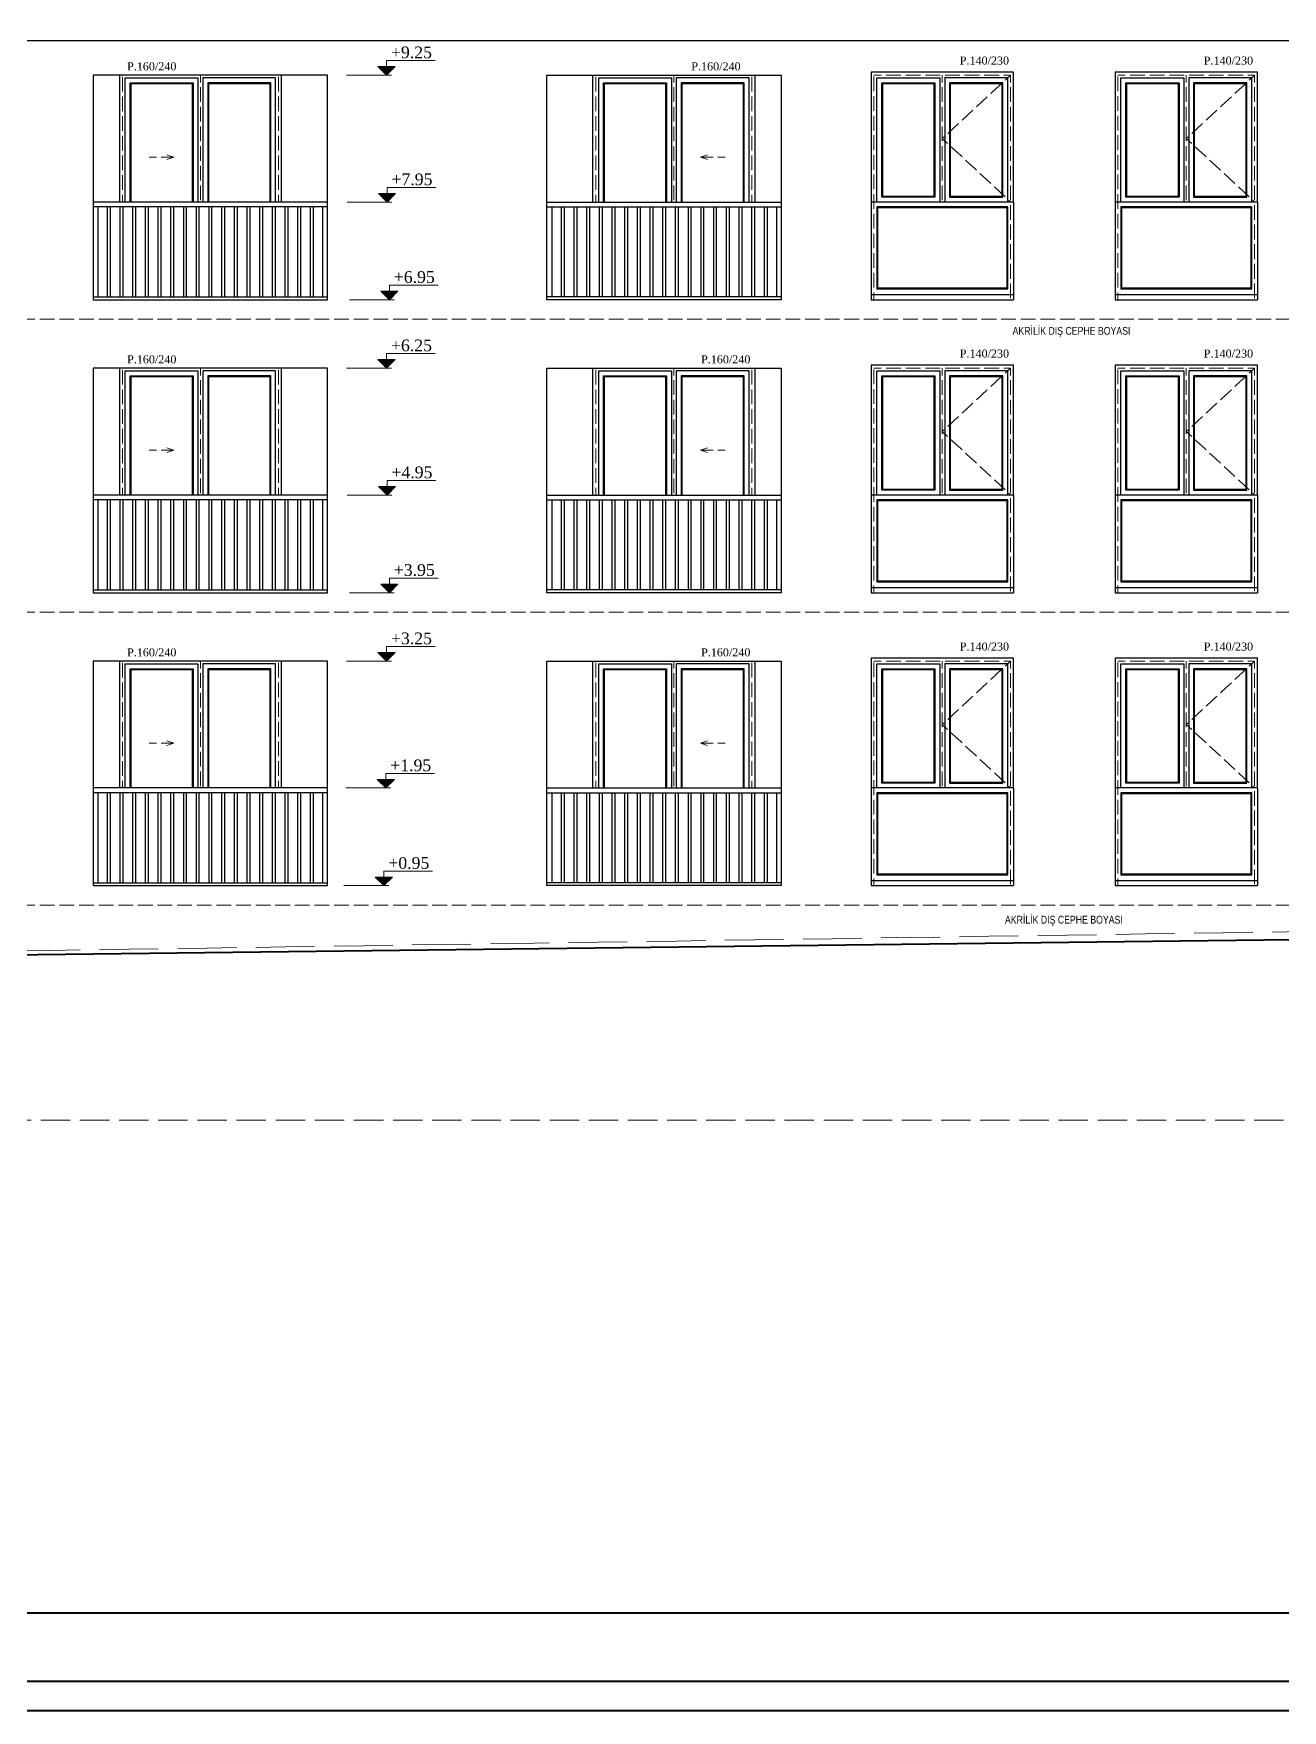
# Model space of a CAD drawing. Header units: millimetres. Extents: x 11587 to 81192, y -36083 to -25300.
# Drawn here: x 59320 to 60599, y -28300 to -26583 of the extents above; entities that cross this region are included whole.
import ezdxf

# ---------------------------------------------------------------- set-up
doc = ezdxf.new("R2010")
doc.units = ezdxf.units.MM
doc.linetypes.add('IZDUSUM1', pattern=[20, 7.5, -5, 7.5, 0])
for name, color, linetype, lineweight in [('rtm-antet-02', 140, 'Continuous', 40), ('rtm-cephe-03', 241, 'Continuous', 30), ('rtm-cephe-04', 33, 'Continuous', 25), ('rtm-izdusum-üst ince', 8, 'IZDUSUM1', 5), ('rtm-izdusum-üst kalın', 211, 'IZDUSUM1', 15), ('rtm-kesit katmanı-05', 153, 'Continuous', 20), ('rtm-mhl-yazı-malzeme', 253, 'Continuous', 13), ('rtm-sembol kot yazı', 7, 'Continuous', 20), ('rtm-symbol lvl', 242, 'Continuous', 20), ('rtm-tas_betonarme', 50, 'Continuous', 40)]:
    doc.layers.add(name, color=color, linetype=linetype, lineweight=lineweight)
doc.styles.get("Standard").update_dxf_attribs({"font": 'arial.ttf'})
doc.styles.add('VAZ-OLCU', font='times.ttf', dxfattribs={"height": 60})

msp = doc.modelspace()

# ---------------------------------------------------------------- hatches: boundary and pattern name
at = {"layer": 'rtm-symbol lvl'}
for points in [[(59672.32, -26616.19), (59681.16, -26625.03), (59690, -26616.19)], [(59672.32, -26616.19), (59681.16, -26625.03), (59690, -26616.19)], [(59672.84, -26746.19), (59681.68, -26755.03), (59690.52, -26746.19)], [(59672.84, -26746.19), (59681.68, -26755.03), (59690.52, -26746.19)], [(59675.22, -26846.19), (59684.06, -26855.03), (59692.9, -26846.19)], [(59675.22, -26846.19), (59684.06, -26855.03), (59692.9, -26846.19)], [(59672.32, -26916.19), (59681.16, -26925.03), (59690, -26916.19)], [(59672.32, -26916.19), (59681.16, -26925.03), (59690, -26916.19)], [(59672.84, -27046.19), (59681.68, -27055.03), (59690.52, -27046.19)], [(59672.84, -27046.19), (59681.68, -27055.03), (59690.52, -27046.19)], [(59675.22, -27146.19), (59684.06, -27155.03), (59692.9, -27146.19)], [(59675.22, -27146.19), (59684.06, -27155.03), (59692.9, -27146.19)], [(59672.32, -27216.19), (59681.16, -27225.03), (59690, -27216.19)], [(59672.32, -27216.19), (59681.16, -27225.03), (59690, -27216.19)], [(59671.57, -27346.19), (59680.41, -27355.03), (59689.25, -27346.19)], [(59671.57, -27346.19), (59680.41, -27355.03), (59689.25, -27346.19)], [(59669.61, -27446.19), (59678.44, -27455.03), (59687.28, -27446.19)], [(59669.61, -27446.19), (59678.44, -27455.03), (59687.28, -27446.19)]]:
    msp.add_hatch(color=256, dxfattribs=at).paths.add_polyline_path(points)

# ---------------------------------------------------------------- linework, layer by layer
at = {"layer": 'rtm-antet-02'}
for points in [[(57226.59, -25299.55), (57226.59, -28299.55), (74226.59, -28299.55), (74226.59, -25299.55), (57226.59, -25299.55)], [(57256.59, -28199.55), (74196.59, -28199.55)]]:
    msp.add_lwpolyline(points, dxfattribs=at)
msp.add_lwpolyline([(57256.59, -25329.55), (57256.59, -28269.55), (74196.59, -28269.55), (74196.59, -25329.55)], close=True, dxfattribs=at)
at = {"layer": 'rtm-cephe-03'}
msp.add_lwpolyline([(62830.54, -26590.03), (57815.54, -26590.03)], dxfattribs=at)
for points in [[(59620.54, -26625.03), (59380.54, -26625.03), (59380.54, -26855.03), (59620.54, -26855.03)], [(59845.54, -26625.03), (60085.54, -26625.03), (60085.54, -26855.03), (59845.54, -26855.03)], [(59620.54, -26925.03), (59380.54, -26925.03), (59380.54, -27155.03), (59620.54, -27155.03)], [(59845.54, -26925.03), (60085.54, -26925.03), (60085.54, -27155.03), (59845.54, -27155.03)], [(59620.54, -27225.03), (59380.54, -27225.03), (59380.54, -27455.03), (59620.54, -27455.03)], [(59845.54, -27225.03), (60085.54, -27225.03), (60085.54, -27455.03), (59845.54, -27455.03)]]:
    msp.add_lwpolyline(points, close=True, dxfattribs=at)
at = {"layer": 'rtm-cephe-04'}
for p, q in [((60323.54, -26850.03), (60177.54, -26850.03)), ((60177.54, -26850.03), (60177.54, -26855.03)), ((60323.54, -26850.03), (60323.54, -26855.03)), ((60573.54, -26850.03), (60427.54, -26850.03)), ((60427.54, -26850.03), (60427.54, -26855.03)), ((60573.54, -26850.03), (60573.54, -26855.03)), ((60177.54, -26855.03), (60323.54, -26855.03)), ((60427.54, -26855.03), (60573.54, -26855.03)), ((60323.54, -27150.03), (60177.54, -27150.03)), ((60177.54, -27150.03), (60177.54, -27155.03)), ((60177.54, -27155.03), (60323.54, -27155.03)), ((60323.54, -27150.03), (60323.54, -27155.03)), ((60573.54, -27150.03), (60427.54, -27150.03)), ((60427.54, -27150.03), (60427.54, -27155.03)), ((60427.54, -27155.03), (60573.54, -27155.03)), ((60573.54, -27150.03), (60573.54, -27155.03)), ((60323.54, -27450.03), (60177.54, -27450.03)), ((60177.54, -27450.03), (60177.54, -27455.03)), ((60177.54, -27455.03), (60323.54, -27455.03)), ((60323.54, -27450.03), (60323.54, -27455.03)), ((60573.54, -27450.03), (60427.54, -27450.03)), ((60427.54, -27450.03), (60427.54, -27455.03)), ((60427.54, -27455.03), (60573.54, -27455.03)), ((60573.54, -27450.03), (60573.54, -27455.03))]:
    msp.add_line(p, q, dxfattribs=at)
for points in [[(59407.54, -26625.03), (59407.54, -26755.03)], [(59413.54, -26755.03), (59413.54, -26628.03), (59488.04, -26628.03), (59488.04, -26755.03)], [(59567.54, -26755.03), (59567.54, -26628.03), (59493.04, -26628.03), (59493.04, -26755.03)], [(59573.54, -26755.03), (59573.54, -26625.03)], [(59892.54, -26755.03), (59892.54, -26625.03)], [(59898.54, -26755.03), (59898.54, -26628.03), (59973.04, -26628.03), (59973.04, -26755.03)], [(60052.54, -26755.03), (60052.54, -26628.03), (59978.04, -26628.03), (59978.04, -26755.03)], [(60058.54, -26625.03), (60058.54, -26755.03)], [(60323.54, -26755.03), (60323.54, -26622.03), (60177.54, -26622.03), (60177.54, -26755.03)], [(60183.54, -26755.03), (60183.54, -26628.03), (60248.04, -26628.03), (60248.04, -26755.03)], [(60317.54, -26755.03), (60317.54, -26628.03), (60253.04, -26628.03), (60253.04, -26755.03)], [(60573.54, -26755.03), (60573.54, -26622.03), (60427.54, -26622.03), (60427.54, -26755.03)], [(60433.54, -26755.03), (60433.54, -26628.03), (60498.04, -26628.03), (60498.04, -26755.03)], [(60567.54, -26755.03), (60567.54, -26628.03), (60503.04, -26628.03), (60503.04, -26755.03)], [(59418.54, -26755.03), (59418.54, -26633.03), (59483.04, -26633.03), (59483.04, -26755.03)], [(59562.54, -26755.03), (59562.54, -26633.03), (59498.04, -26633.03), (59498.04, -26755.03)], [(59903.54, -26755.03), (59903.54, -26633.03), (59968.04, -26633.03), (59968.04, -26755.03)], [(60047.54, -26755.03), (60047.54, -26633.03), (59983.04, -26633.03), (59983.04, -26755.03)], [(59620.54, -26755.03), (59380.54, -26755.03)], [(59620.54, -26760.03), (59380.54, -26760.03)], [(59385.54, -26760.03), (59385.54, -26852.03)], [(59395.04, -26760.03), (59395.04, -26852.03)], [(59398.04, -26760.03), (59398.04, -26852.03)], [(59408.04, -26760.03), (59408.04, -26852.03)], [(59411.04, -26760.03), (59411.04, -26852.03)], [(59421.04, -26760.03), (59421.04, -26852.03)], [(59424.04, -26760.03), (59424.04, -26852.03)], [(59434.04, -26760.03), (59434.04, -26852.03)], [(59437.04, -26760.03), (59437.04, -26852.03)], [(59447.04, -26760.03), (59447.04, -26852.03)], [(59450.04, -26760.03), (59450.04, -26852.03)], [(59460.04, -26760.03), (59460.04, -26852.03)], [(59463.04, -26760.03), (59463.04, -26852.03)], [(59473.04, -26760.03), (59473.04, -26852.03)], [(59476.04, -26760.03), (59476.04, -26852.03)], [(59486.04, -26760.03), (59486.04, -26852.03)], [(59489.04, -26760.03), (59489.04, -26852.03)], [(59499.04, -26760.03), (59499.04, -26852.03)], [(59502.04, -26760.03), (59502.04, -26852.03)], [(59512.04, -26760.03), (59512.04, -26852.03)], [(59515.04, -26760.03), (59515.04, -26852.03)], [(59525.04, -26760.03), (59525.04, -26852.03)], [(59528.04, -26760.03), (59528.04, -26852.03)], [(59538.04, -26760.03), (59538.04, -26852.03)], [(59541.04, -26760.03), (59541.04, -26852.03)], [(59551.04, -26760.03), (59551.04, -26852.03)], [(59554.04, -26760.03), (59554.04, -26852.03)], [(59564.04, -26760.03), (59564.04, -26852.03)], [(59567.04, -26760.03), (59567.04, -26852.03)], [(59577.04, -26760.03), (59577.04, -26852.03)], [(59580.04, -26760.03), (59580.04, -26852.03)], [(59590.04, -26760.03), (59590.04, -26852.03)], [(59593.04, -26760.03), (59593.04, -26852.03)], [(59603.04, -26760.03), (59603.04, -26852.03)], [(59606.04, -26760.03), (59606.04, -26852.03)], [(59615.54, -26760.03), (59615.54, -26852.03)], [(59845.54, -26755.03), (60085.54, -26755.03)], [(59845.54, -26760.03), (60085.54, -26760.03)], [(59850.54, -26760.03), (59850.54, -26852.03)], [(59860.04, -26760.03), (59860.04, -26852.03)], [(59863.04, -26760.03), (59863.04, -26852.03)], [(59873.04, -26760.03), (59873.04, -26852.03)], [(59876.04, -26760.03), (59876.04, -26852.03)], [(59886.04, -26760.03), (59886.04, -26852.03)], [(59889.04, -26760.03), (59889.04, -26852.03)], [(59899.04, -26760.03), (59899.04, -26852.03)], [(59902.04, -26760.03), (59902.04, -26852.03)], [(59912.04, -26760.03), (59912.04, -26852.03)], [(59915.04, -26760.03), (59915.04, -26852.03)], [(59925.04, -26760.03), (59925.04, -26852.03)], [(59928.04, -26760.03), (59928.04, -26852.03)], [(59938.04, -26760.03), (59938.04, -26852.03)], [(59941.04, -26760.03), (59941.04, -26852.03)], [(59951.04, -26760.03), (59951.04, -26852.03)], [(59954.04, -26760.03), (59954.04, -26852.03)], [(59964.04, -26760.03), (59964.04, -26852.03)], [(59967.04, -26760.03), (59967.04, -26852.03)], [(59977.04, -26760.03), (59977.04, -26852.03)], [(59980.04, -26760.03), (59980.04, -26852.03)], [(59990.04, -26760.03), (59990.04, -26852.03)], [(59993.04, -26760.03), (59993.04, -26852.03)], [(60003.04, -26760.03), (60003.04, -26852.03)], [(60006.04, -26760.03), (60006.04, -26852.03)], [(60016.04, -26760.03), (60016.04, -26852.03)], [(60019.04, -26760.03), (60019.04, -26852.03)], [(60029.04, -26760.03), (60029.04, -26852.03)], [(60032.04, -26760.03), (60032.04, -26852.03)], [(60042.04, -26760.03), (60042.04, -26852.03)], [(60045.04, -26760.03), (60045.04, -26852.03)], [(60055.04, -26760.03), (60055.04, -26852.03)], [(60058.04, -26760.03), (60058.04, -26852.03)], [(60068.04, -26760.03), (60068.04, -26852.03)], [(60071.04, -26760.03), (60071.04, -26852.03)], [(60080.54, -26760.03), (60080.54, -26852.03)], [(60177.54, -26755.03), (60177.54, -26850.03)], [(60323.54, -26755.03), (60177.54, -26755.03)], [(60323.54, -26755.03), (60323.54, -26850.03)], [(60427.54, -26755.03), (60427.54, -26850.03)], [(60573.54, -26755.03), (60427.54, -26755.03)], [(60573.54, -26755.03), (60573.54, -26850.03)], [(59380.54, -26852.03), (59620.54, -26852.03)], [(60085.54, -26852.03), (59845.54, -26852.03)], [(60323.54, -27055.03), (60323.54, -26922.03), (60177.54, -26922.03), (60177.54, -27055.03)], [(60573.54, -27055.03), (60573.54, -26922.03), (60427.54, -26922.03), (60427.54, -27055.03)], [(59407.54, -26925.03), (59407.54, -27055.03)], [(59413.54, -27055.03), (59413.54, -26928.03), (59488.04, -26928.03), (59488.04, -27055.03)], [(59418.54, -27055.03), (59418.54, -26933.03), (59483.04, -26933.03), (59483.04, -27055.03)], [(59567.54, -27055.03), (59567.54, -26928.03), (59493.04, -26928.03), (59493.04, -27055.03)], [(59562.54, -27055.03), (59562.54, -26933.03), (59498.04, -26933.03), (59498.04, -27055.03)], [(59573.54, -27055.03), (59573.54, -26925.03)], [(59892.54, -27055.03), (59892.54, -26925.03)], [(59898.54, -27055.03), (59898.54, -26928.03), (59973.04, -26928.03), (59973.04, -27055.03)], [(59903.54, -27055.03), (59903.54, -26933.03), (59968.04, -26933.03), (59968.04, -27055.03)], [(60052.54, -27055.03), (60052.54, -26928.03), (59978.04, -26928.03), (59978.04, -27055.03)], [(60047.54, -27055.03), (60047.54, -26933.03), (59983.04, -26933.03), (59983.04, -27055.03)], [(60058.54, -26925.03), (60058.54, -27055.03)], [(60183.54, -27055.03), (60183.54, -26928.03), (60248.04, -26928.03), (60248.04, -27055.03)], [(60317.54, -27055.03), (60317.54, -26928.03), (60253.04, -26928.03), (60253.04, -27055.03)], [(60433.54, -27055.03), (60433.54, -26928.03), (60498.04, -26928.03), (60498.04, -27055.03)], [(60567.54, -27055.03), (60567.54, -26928.03), (60503.04, -26928.03), (60503.04, -27055.03)], [(59620.54, -27055.03), (59380.54, -27055.03)], [(59620.54, -27060.03), (59380.54, -27060.03)], [(59385.54, -27060.03), (59385.54, -27152.03)], [(59395.04, -27060.03), (59395.04, -27152.03)], [(59398.04, -27060.03), (59398.04, -27152.03)], [(59408.04, -27060.03), (59408.04, -27152.03)], [(59411.04, -27060.03), (59411.04, -27152.03)], [(59421.04, -27060.03), (59421.04, -27152.03)], [(59424.04, -27060.03), (59424.04, -27152.03)], [(59434.04, -27060.03), (59434.04, -27152.03)], [(59437.04, -27060.03), (59437.04, -27152.03)], [(59447.04, -27060.03), (59447.04, -27152.03)], [(59450.04, -27060.03), (59450.04, -27152.03)], [(59460.04, -27060.03), (59460.04, -27152.03)], [(59463.04, -27060.03), (59463.04, -27152.03)], [(59473.04, -27060.03), (59473.04, -27152.03)], [(59476.04, -27060.03), (59476.04, -27152.03)], [(59486.04, -27060.03), (59486.04, -27152.03)], [(59489.04, -27060.03), (59489.04, -27152.03)], [(59499.04, -27060.03), (59499.04, -27152.03)], [(59502.04, -27060.03), (59502.04, -27152.03)], [(59512.04, -27060.03), (59512.04, -27152.03)], [(59515.04, -27060.03), (59515.04, -27152.03)], [(59525.04, -27060.03), (59525.04, -27152.03)], [(59528.04, -27060.03), (59528.04, -27152.03)], [(59538.04, -27060.03), (59538.04, -27152.03)], [(59541.04, -27060.03), (59541.04, -27152.03)], [(59551.04, -27060.03), (59551.04, -27152.03)], [(59554.04, -27060.03), (59554.04, -27152.03)], [(59564.04, -27060.03), (59564.04, -27152.03)], [(59567.04, -27060.03), (59567.04, -27152.03)], [(59577.04, -27060.03), (59577.04, -27152.03)], [(59580.04, -27060.03), (59580.04, -27152.03)], [(59590.04, -27060.03), (59590.04, -27152.03)], [(59593.04, -27060.03), (59593.04, -27152.03)], [(59603.04, -27060.03), (59603.04, -27152.03)], [(59606.04, -27060.03), (59606.04, -27152.03)], [(59615.54, -27060.03), (59615.54, -27152.03)], [(59845.54, -27055.03), (60085.54, -27055.03)], [(59845.54, -27060.03), (60085.54, -27060.03)], [(59850.54, -27060.03), (59850.54, -27152.03)], [(59860.04, -27060.03), (59860.04, -27152.03)], [(59863.04, -27060.03), (59863.04, -27152.03)], [(59873.04, -27060.03), (59873.04, -27152.03)], [(59876.04, -27060.03), (59876.04, -27152.03)], [(59886.04, -27060.03), (59886.04, -27152.03)], [(59889.04, -27060.03), (59889.04, -27152.03)], [(59899.04, -27060.03), (59899.04, -27152.03)], [(59902.04, -27060.03), (59902.04, -27152.03)], [(59912.04, -27060.03), (59912.04, -27152.03)], [(59915.04, -27060.03), (59915.04, -27152.03)], [(59925.04, -27060.03), (59925.04, -27152.03)], [(59928.04, -27060.03), (59928.04, -27152.03)], [(59938.04, -27060.03), (59938.04, -27152.03)], [(59941.04, -27060.03), (59941.04, -27152.03)], [(59951.04, -27060.03), (59951.04, -27152.03)], [(59954.04, -27060.03), (59954.04, -27152.03)], [(59964.04, -27060.03), (59964.04, -27152.03)], [(59967.04, -27060.03), (59967.04, -27152.03)], [(59977.04, -27060.03), (59977.04, -27152.03)], [(59980.04, -27060.03), (59980.04, -27152.03)], [(59990.04, -27060.03), (59990.04, -27152.03)], [(59993.04, -27060.03), (59993.04, -27152.03)], [(60003.04, -27060.03), (60003.04, -27152.03)], [(60006.04, -27060.03), (60006.04, -27152.03)], [(60016.04, -27060.03), (60016.04, -27152.03)], [(60019.04, -27060.03), (60019.04, -27152.03)], [(60029.04, -27060.03), (60029.04, -27152.03)], [(60032.04, -27060.03), (60032.04, -27152.03)], [(60042.04, -27060.03), (60042.04, -27152.03)], [(60045.04, -27060.03), (60045.04, -27152.03)], [(60055.04, -27060.03), (60055.04, -27152.03)], [(60058.04, -27060.03), (60058.04, -27152.03)], [(60068.04, -27060.03), (60068.04, -27152.03)], [(60071.04, -27060.03), (60071.04, -27152.03)], [(60080.54, -27060.03), (60080.54, -27152.03)], [(60177.54, -27055.03), (60177.54, -27150.03)], [(60323.54, -27055.03), (60177.54, -27055.03)], [(60323.54, -27055.03), (60323.54, -27150.03)], [(60427.54, -27055.03), (60427.54, -27150.03)], [(60573.54, -27055.03), (60427.54, -27055.03)], [(60573.54, -27055.03), (60573.54, -27150.03)], [(59380.54, -27152.03), (59620.54, -27152.03)], [(60085.54, -27152.03), (59845.54, -27152.03)], [(59407.54, -27225.03), (59407.54, -27355.03)], [(59413.54, -27355.03), (59413.54, -27228.03), (59488.04, -27228.03), (59488.04, -27355.03)], [(59567.54, -27355.03), (59567.54, -27228.03), (59493.04, -27228.03), (59493.04, -27355.03)], [(59573.54, -27355.03), (59573.54, -27225.03)], [(59892.54, -27355.03), (59892.54, -27225.03)], [(59898.54, -27355.03), (59898.54, -27228.03), (59973.04, -27228.03), (59973.04, -27355.03)], [(60052.54, -27355.03), (60052.54, -27228.03), (59978.04, -27228.03), (59978.04, -27355.03)], [(60058.54, -27225.03), (60058.54, -27355.03)], [(60323.54, -27355.03), (60323.54, -27222.03), (60177.54, -27222.03), (60177.54, -27355.03)], [(60183.54, -27355.03), (60183.54, -27228.03), (60248.04, -27228.03), (60248.04, -27355.03)], [(60317.54, -27355.03), (60317.54, -27228.03), (60253.04, -27228.03), (60253.04, -27355.03)], [(60573.54, -27355.03), (60573.54, -27222.03), (60427.54, -27222.03), (60427.54, -27355.03)], [(60433.54, -27355.03), (60433.54, -27228.03), (60498.04, -27228.03), (60498.04, -27355.03)], [(60567.54, -27355.03), (60567.54, -27228.03), (60503.04, -27228.03), (60503.04, -27355.03)], [(59418.54, -27355.03), (59418.54, -27233.03), (59483.04, -27233.03), (59483.04, -27355.03)], [(59562.54, -27355.03), (59562.54, -27233.03), (59498.04, -27233.03), (59498.04, -27355.03)], [(59903.54, -27355.03), (59903.54, -27233.03), (59968.04, -27233.03), (59968.04, -27355.03)], [(60047.54, -27355.03), (60047.54, -27233.03), (59983.04, -27233.03), (59983.04, -27355.03)], [(59620.54, -27355.03), (59380.54, -27355.03)], [(59620.54, -27360.03), (59380.54, -27360.03)], [(59385.54, -27360.03), (59385.54, -27452.03)], [(59395.04, -27360.03), (59395.04, -27452.03)], [(59398.04, -27360.03), (59398.04, -27452.03)], [(59408.04, -27360.03), (59408.04, -27452.03)], [(59411.04, -27360.03), (59411.04, -27452.03)], [(59421.04, -27360.03), (59421.04, -27452.03)], [(59424.04, -27360.03), (59424.04, -27452.03)], [(59434.04, -27360.03), (59434.04, -27452.03)], [(59437.04, -27360.03), (59437.04, -27452.03)], [(59447.04, -27360.03), (59447.04, -27452.03)], [(59450.04, -27360.03), (59450.04, -27452.03)], [(59460.04, -27360.03), (59460.04, -27452.03)], [(59463.04, -27360.03), (59463.04, -27452.03)], [(59473.04, -27360.03), (59473.04, -27452.03)], [(59476.04, -27360.03), (59476.04, -27452.03)], [(59486.04, -27360.03), (59486.04, -27452.03)], [(59489.04, -27360.03), (59489.04, -27452.03)], [(59499.04, -27360.03), (59499.04, -27452.03)], [(59502.04, -27360.03), (59502.04, -27452.03)], [(59512.04, -27360.03), (59512.04, -27452.03)], [(59515.04, -27360.03), (59515.04, -27452.03)], [(59525.04, -27360.03), (59525.04, -27452.03)], [(59528.04, -27360.03), (59528.04, -27452.03)], [(59538.04, -27360.03), (59538.04, -27452.03)], [(59541.04, -27360.03), (59541.04, -27452.03)], [(59551.04, -27360.03), (59551.04, -27452.03)], [(59554.04, -27360.03), (59554.04, -27452.03)], [(59564.04, -27360.03), (59564.04, -27452.03)], [(59567.04, -27360.03), (59567.04, -27452.03)], [(59577.04, -27360.03), (59577.04, -27452.03)], [(59580.04, -27360.03), (59580.04, -27452.03)], [(59590.04, -27360.03), (59590.04, -27452.03)], [(59593.04, -27360.03), (59593.04, -27452.03)], [(59603.04, -27360.03), (59603.04, -27452.03)], [(59606.04, -27360.03), (59606.04, -27452.03)], [(59615.54, -27360.03), (59615.54, -27452.03)], [(59845.54, -27355.03), (60085.54, -27355.03)], [(59845.54, -27360.03), (60085.54, -27360.03)], [(59850.54, -27360.03), (59850.54, -27452.03)], [(59860.04, -27360.03), (59860.04, -27452.03)], [(59863.04, -27360.03), (59863.04, -27452.03)], [(59873.04, -27360.03), (59873.04, -27452.03)], [(59876.04, -27360.03), (59876.04, -27452.03)], [(59886.04, -27360.03), (59886.04, -27452.03)], [(59889.04, -27360.03), (59889.04, -27452.03)], [(59899.04, -27360.03), (59899.04, -27452.03)], [(59902.04, -27360.03), (59902.04, -27452.03)], [(59912.04, -27360.03), (59912.04, -27452.03)], [(59915.04, -27360.03), (59915.04, -27452.03)], [(59925.04, -27360.03), (59925.04, -27452.03)], [(59928.04, -27360.03), (59928.04, -27452.03)], [(59938.04, -27360.03), (59938.04, -27452.03)], [(59941.04, -27360.03), (59941.04, -27452.03)], [(59951.04, -27360.03), (59951.04, -27452.03)], [(59954.04, -27360.03), (59954.04, -27452.03)], [(59964.04, -27360.03), (59964.04, -27452.03)], [(59967.04, -27360.03), (59967.04, -27452.03)], [(59977.04, -27360.03), (59977.04, -27452.03)], [(59980.04, -27360.03), (59980.04, -27452.03)], [(59990.04, -27360.03), (59990.04, -27452.03)], [(59993.04, -27360.03), (59993.04, -27452.03)], [(60003.04, -27360.03), (60003.04, -27452.03)], [(60006.04, -27360.03), (60006.04, -27452.03)], [(60016.04, -27360.03), (60016.04, -27452.03)], [(60019.04, -27360.03), (60019.04, -27452.03)], [(60029.04, -27360.03), (60029.04, -27452.03)], [(60032.04, -27360.03), (60032.04, -27452.03)], [(60042.04, -27360.03), (60042.04, -27452.03)], [(60045.04, -27360.03), (60045.04, -27452.03)], [(60055.04, -27360.03), (60055.04, -27452.03)], [(60058.04, -27360.03), (60058.04, -27452.03)], [(60068.04, -27360.03), (60068.04, -27452.03)], [(60071.04, -27360.03), (60071.04, -27452.03)], [(60080.54, -27360.03), (60080.54, -27452.03)], [(60177.54, -27355.03), (60177.54, -27450.03)], [(60323.54, -27355.03), (60177.54, -27355.03)], [(60323.54, -27355.03), (60323.54, -27450.03)], [(60427.54, -27355.03), (60427.54, -27450.03)], [(60573.54, -27355.03), (60427.54, -27355.03)], [(60573.54, -27355.03), (60573.54, -27450.03)], [(59380.54, -27452.03), (59620.54, -27452.03)], [(60085.54, -27452.03), (59845.54, -27452.03)]]:
    msp.add_lwpolyline(points, dxfattribs=at)
for points in [[(60243.04, -26633.03), (60243.04, -26750.03), (60188.54, -26750.03), (60188.54, -26633.03)], [(60258.04, -26633.03), (60258.04, -26750.03), (60312.54, -26750.03), (60312.54, -26633.03)], [(60493.04, -26633.03), (60493.04, -26750.03), (60438.54, -26750.03), (60438.54, -26633.03)], [(60508.04, -26633.03), (60508.04, -26750.03), (60562.54, -26750.03), (60562.54, -26633.03)], [(60183.54, -26844.03), (60317.54, -26844.03), (60317.54, -26760.03), (60183.54, -26760.03)], [(60433.54, -26844.03), (60567.54, -26844.03), (60567.54, -26760.03), (60433.54, -26760.03)], [(60243.04, -26933.03), (60243.04, -27050.03), (60188.54, -27050.03), (60188.54, -26933.03)], [(60258.04, -26933.03), (60258.04, -27050.03), (60312.54, -27050.03), (60312.54, -26933.03)], [(60493.04, -26933.03), (60493.04, -27050.03), (60438.54, -27050.03), (60438.54, -26933.03)], [(60508.04, -26933.03), (60508.04, -27050.03), (60562.54, -27050.03), (60562.54, -26933.03)], [(60183.54, -27144.03), (60317.54, -27144.03), (60317.54, -27060.03), (60183.54, -27060.03)], [(60433.54, -27144.03), (60567.54, -27144.03), (60567.54, -27060.03), (60433.54, -27060.03)], [(60243.04, -27233.03), (60243.04, -27350.03), (60188.54, -27350.03), (60188.54, -27233.03)], [(60258.04, -27233.03), (60258.04, -27350.03), (60312.54, -27350.03), (60312.54, -27233.03)], [(60493.04, -27233.03), (60493.04, -27350.03), (60438.54, -27350.03), (60438.54, -27233.03)], [(60508.04, -27233.03), (60508.04, -27350.03), (60562.54, -27350.03), (60562.54, -27233.03)], [(60183.54, -27444.03), (60317.54, -27444.03), (60317.54, -27360.03), (60183.54, -27360.03)], [(60433.54, -27444.03), (60567.54, -27444.03), (60567.54, -27360.03), (60433.54, -27360.03)]]:
    msp.add_lwpolyline(points, close=True, dxfattribs=at)
at = {"layer": 'rtm-izdusum-üst ince'}
for p, q in [((59410.54, -26755.03), (59410.54, -26625.03)), ((59570.54, -26755.03), (59570.54, -26625.03)), ((59895.54, -26755.03), (59895.54, -26625.03)), ((60055.54, -26755.03), (60055.54, -26625.03)), ((60180.54, -26855.03), (60180.54, -26625.03)), ((60180.54, -26625.03), (60320.54, -26625.03)), ((60320.54, -26625.03), (60320.54, -26855.03)), ((60430.54, -26855.03), (60430.54, -26625.03)), ((60430.54, -26625.03), (60570.54, -26625.03)), ((60570.54, -26625.03), (60570.54, -26855.03)), ((59410.54, -27055.03), (59410.54, -26925.03)), ((59570.54, -27055.03), (59570.54, -26925.03)), ((59895.54, -27055.03), (59895.54, -26925.03)), ((60055.54, -27055.03), (60055.54, -26925.03)), ((60180.54, -27155.03), (60180.54, -26925.03)), ((60180.54, -26925.03), (60320.54, -26925.03)), ((60320.54, -26925.03), (60320.54, -27155.03)), ((60430.54, -27155.03), (60430.54, -26925.03)), ((60430.54, -26925.03), (60570.54, -26925.03)), ((60570.54, -26925.03), (60570.54, -27155.03)), ((59410.54, -27355.03), (59410.54, -27225.03)), ((59570.54, -27355.03), (59570.54, -27225.03)), ((59895.54, -27355.03), (59895.54, -27225.03)), ((60055.54, -27355.03), (60055.54, -27225.03)), ((60180.54, -27455.03), (60180.54, -27225.03)), ((60180.54, -27225.03), (60320.54, -27225.03)), ((60320.54, -27225.03), (60320.54, -27455.03)), ((60430.54, -27455.03), (60430.54, -27225.03)), ((60430.54, -27225.03), (60570.54, -27225.03)), ((60570.54, -27225.03), (60570.54, -27455.03))]:
    msp.add_line(p, q, dxfattribs=at)
for points in [[(59490.54, -26625.03), (59490.54, -26755.03)], [(59975.54, -26625.03), (59975.54, -26755.03)], [(60320.54, -26625.03), (60250.54, -26690.03), (60320.54, -26755.03)], [(60250.54, -26625.03), (60250.54, -26755.03)], [(60570.54, -26625.03), (60500.54, -26690.03), (60570.54, -26755.03)], [(60500.54, -26625.03), (60500.54, -26755.03)], [(59437.93, -26709.21), (59463.26, -26709.21)], [(59463.26, -26709.21), (59452.84, -26705.6)], [(59463.26, -26709.21), (59452.84, -26712.81)], [(60002.83, -26709.21), (60013.24, -26705.6)], [(60028.15, -26709.21), (60002.83, -26709.21)], [(60002.83, -26709.21), (60013.24, -26712.81)], [(62750.54, -26875.03), (57895.54, -26875.03)], [(59490.54, -26925.03), (59490.54, -27055.03)], [(59975.54, -26925.03), (59975.54, -27055.03)], [(60320.54, -26925.03), (60250.54, -26990.03), (60320.54, -27055.03)], [(60250.54, -26925.03), (60250.54, -27055.03)], [(60570.54, -26925.03), (60500.54, -26990.03), (60570.54, -27055.03)], [(60500.54, -26925.03), (60500.54, -27055.03)], [(59463.26, -27009.21), (59452.84, -27005.6)], [(60002.83, -27009.21), (60013.24, -27005.6)], [(59437.93, -27009.21), (59463.26, -27009.21)], [(59463.26, -27009.21), (59452.84, -27012.81)], [(60028.15, -27009.21), (60002.83, -27009.21)], [(60002.83, -27009.21), (60013.24, -27012.81)], [(62750.54, -27175.03), (57895.54, -27175.03)], [(59490.54, -27225.03), (59490.54, -27355.03)], [(59975.54, -27225.03), (59975.54, -27355.03)], [(60320.54, -27225.03), (60250.54, -27290.03), (60320.54, -27355.03)], [(60250.54, -27225.03), (60250.54, -27355.03)], [(60570.54, -27225.03), (60500.54, -27290.03), (60570.54, -27355.03)], [(60500.54, -27225.03), (60500.54, -27355.03)], [(59437.93, -27309.21), (59463.26, -27309.21)], [(59463.26, -27309.21), (59452.84, -27305.6)], [(59463.26, -27309.21), (59452.84, -27312.81)], [(60002.83, -27309.21), (60013.24, -27305.6)], [(60028.15, -27309.21), (60002.83, -27309.21)], [(60002.83, -27309.21), (60013.24, -27312.81)], [(62750.54, -27475.03), (57895.54, -27475.03)]]:
    msp.add_lwpolyline(points, dxfattribs=at)
at = {"layer": 'rtm-izdusum-üst ince', "ltscale": 2}
msp.add_lwpolyline([(62750.54, -27485.03), (62750.54, -27695.03), (57895.54, -27695.03), (57895.54, -27543.03)], dxfattribs=at)
at = {"layer": 'rtm-izdusum-üst kalın', "ltscale": 4}
msp.add_lwpolyline([(57570.67, -27543.03), (57895.54, -27543.03), (62750.54, -27470.03), (63057.52, -27470.03)], dxfattribs=at)
at = {"layer": 'rtm-kesit katmanı-05'}
for points in [[(59419.54, -26755.03), (59419.54, -26634.03), (59482.04, -26634.03), (59482.04, -26755.03)], [(59561.54, -26755.03), (59561.54, -26634.03), (59499.04, -26634.03), (59499.04, -26755.03)], [(59904.54, -26755.03), (59904.54, -26634.03), (59967.04, -26634.03), (59967.04, -26755.03)], [(60046.54, -26755.03), (60046.54, -26634.03), (59984.04, -26634.03), (59984.04, -26755.03)], [(59419.54, -27055.03), (59419.54, -26934.03), (59482.04, -26934.03), (59482.04, -27055.03)], [(59561.54, -27055.03), (59561.54, -26934.03), (59499.04, -26934.03), (59499.04, -27055.03)], [(59904.54, -27055.03), (59904.54, -26934.03), (59967.04, -26934.03), (59967.04, -27055.03)], [(60046.54, -27055.03), (60046.54, -26934.03), (59984.04, -26934.03), (59984.04, -27055.03)], [(59419.54, -27355.03), (59419.54, -27234.03), (59482.04, -27234.03), (59482.04, -27355.03)], [(59561.54, -27355.03), (59561.54, -27234.03), (59499.04, -27234.03), (59499.04, -27355.03)], [(59904.54, -27355.03), (59904.54, -27234.03), (59967.04, -27234.03), (59967.04, -27355.03)], [(60046.54, -27355.03), (60046.54, -27234.03), (59984.04, -27234.03), (59984.04, -27355.03)]]:
    msp.add_lwpolyline(points, dxfattribs=at)
for points in [[(60242.04, -26634.03), (60242.04, -26749.03), (60189.54, -26749.03), (60189.54, -26634.03)], [(60259.04, -26634.03), (60259.04, -26749.03), (60311.54, -26749.03), (60311.54, -26634.03)], [(60492.04, -26634.03), (60492.04, -26749.03), (60439.54, -26749.03), (60439.54, -26634.03)], [(60509.04, -26634.03), (60509.04, -26749.03), (60561.54, -26749.03), (60561.54, -26634.03)], [(60184.54, -26843.03), (60316.54, -26843.03), (60316.54, -26761.03), (60184.54, -26761.03)], [(60434.54, -26843.03), (60566.54, -26843.03), (60566.54, -26761.03), (60434.54, -26761.03)], [(60242.04, -26934.03), (60242.04, -27049.03), (60189.54, -27049.03), (60189.54, -26934.03)], [(60259.04, -26934.03), (60259.04, -27049.03), (60311.54, -27049.03), (60311.54, -26934.03)], [(60492.04, -26934.03), (60492.04, -27049.03), (60439.54, -27049.03), (60439.54, -26934.03)], [(60509.04, -26934.03), (60509.04, -27049.03), (60561.54, -27049.03), (60561.54, -26934.03)], [(60184.54, -27143.03), (60316.54, -27143.03), (60316.54, -27061.03), (60184.54, -27061.03)], [(60434.54, -27143.03), (60566.54, -27143.03), (60566.54, -27061.03), (60434.54, -27061.03)], [(60242.04, -27234.03), (60242.04, -27349.03), (60189.54, -27349.03), (60189.54, -27234.03)], [(60259.04, -27234.03), (60259.04, -27349.03), (60311.54, -27349.03), (60311.54, -27234.03)], [(60492.04, -27234.03), (60492.04, -27349.03), (60439.54, -27349.03), (60439.54, -27234.03)], [(60509.04, -27234.03), (60509.04, -27349.03), (60561.54, -27349.03), (60561.54, -27234.03)], [(60184.54, -27443.03), (60316.54, -27443.03), (60316.54, -27361.03), (60184.54, -27361.03)], [(60434.54, -27443.03), (60566.54, -27443.03), (60566.54, -27361.03), (60434.54, -27361.03)]]:
    msp.add_lwpolyline(points, close=True, dxfattribs=at)
at = {"layer": 'rtm-symbol lvl'}
for p, q in [((59640.32, -26625.03), (59686.11, -26625.03)), ((59640.84, -26755.03), (59686.63, -26755.03)), ((59643.22, -26855.03), (59689.02, -26855.03)), ((59640.32, -26925.03), (59686.11, -26925.03)), ((59640.84, -27055.03), (59686.63, -27055.03)), ((59643.22, -27155.03), (59689.02, -27155.03)), ((59640.32, -27225.03), (59686.11, -27225.03)), ((59639.57, -27355.03), (59685.36, -27355.03)), ((59637.6, -27455.03), (59683.4, -27455.03))]:
    msp.add_line(p, q, dxfattribs=at)
for points in [[(59731.16, -26610.03), (59681.16, -26610.03), (59681.16, -26625.03)], [(59731.68, -26740.03), (59681.68, -26740.03), (59681.68, -26755.03)], [(59734.06, -26840.03), (59684.06, -26840.03), (59684.06, -26855.03)], [(59731.16, -26910.03), (59681.16, -26910.03), (59681.16, -26925.03)], [(59731.68, -27040.03), (59681.68, -27040.03), (59681.68, -27055.03)], [(59734.06, -27140.03), (59684.06, -27140.03), (59684.06, -27155.03)], [(59731.16, -27210.03), (59681.16, -27210.03), (59681.16, -27225.03)], [(59730.41, -27340.03), (59680.41, -27340.03), (59680.41, -27355.03)], [(59728.44, -27440.03), (59678.44, -27440.03), (59678.44, -27455.03)]]:
    msp.add_lwpolyline(points, dxfattribs=at)
for points in [[(59672.32, -26616.19), (59681.16, -26625.03), (59690, -26616.19)], [(59672.32, -26616.19), (59681.16, -26625.03), (59690, -26616.19)], [(59672.84, -26746.19), (59681.68, -26755.03), (59690.52, -26746.19)], [(59672.84, -26746.19), (59681.68, -26755.03), (59690.52, -26746.19)], [(59675.22, -26846.19), (59684.06, -26855.03), (59692.9, -26846.19)], [(59675.22, -26846.19), (59684.06, -26855.03), (59692.9, -26846.19)], [(59672.32, -26916.19), (59681.16, -26925.03), (59690, -26916.19)], [(59672.32, -26916.19), (59681.16, -26925.03), (59690, -26916.19)], [(59672.84, -27046.19), (59681.68, -27055.03), (59690.52, -27046.19)], [(59672.84, -27046.19), (59681.68, -27055.03), (59690.52, -27046.19)], [(59675.22, -27146.19), (59684.06, -27155.03), (59692.9, -27146.19)], [(59675.22, -27146.19), (59684.06, -27155.03), (59692.9, -27146.19)], [(59672.32, -27216.19), (59681.16, -27225.03), (59690, -27216.19)], [(59672.32, -27216.19), (59681.16, -27225.03), (59690, -27216.19)], [(59671.57, -27346.19), (59680.41, -27355.03), (59689.25, -27346.19)], [(59671.57, -27346.19), (59680.41, -27355.03), (59689.25, -27346.19)], [(59669.61, -27446.19), (59678.44, -27455.03), (59687.28, -27446.19)], [(59669.61, -27446.19), (59678.44, -27455.03), (59687.28, -27446.19)]]:
    msp.add_lwpolyline(points, close=True, dxfattribs=at)
at = {"layer": 'rtm-tas_betonarme'}
msp.add_lwpolyline([(63056.4, -27485.03), (62750.54, -27485.03), (57895.54, -27543.03)], dxfattribs=at)

# ---------------------------------------------------------------- texts
at = {"layer": 'rtm-mhl-yazı-malzeme', "style": 'VAZ-OLCU'}
for s, rotation, p in [('P.160/240', 0.0398, (59415.39, -26620.24)), ('P.160/240', 359.9602, (59993.42, -26620.2)), ('P.140/230', 359.9602, (60268.42, -26614.27)), ('P.140/230', 359.9602, (60518.42, -26614.27)), ('P.160/240', 0.0398, (59415.39, -26920.24)), ('P.160/240', 359.9602, (60003.42, -26920.2)), ('P.140/230', 359.9602, (60268.42, -26914.27)), ('P.140/230', 359.9602, (60518.42, -26914.27)), ('P.160/240', 0.0398, (59415.39, -27220.24)), ('P.160/240', 359.9602, (60003.42, -27220.2)), ('P.140/230', 359.9602, (60268.42, -27214.27)), ('P.140/230', 359.9602, (60518.42, -27214.27))]:
    msp.add_text(s, height=8.192, rotation=rotation, dxfattribs=at).set_placement(p)
at = {"layer": 'rtm-mhl-yazı-malzeme', "width": 0.8}
for p in [(60322.57, -26890.95), (60314.75, -27493.88)]:
    msp.add_text('AKRİLİK DIŞ CEPHE BOYASI', height=8, dxfattribs=at).set_placement(p)
at = {"layer": 'rtm-sembol kot yazı', "style": 'VAZ-OLCU'}
for s, p in [('+9.25', (59685.76, -26607.83, -106)), ('+7.95', (59686.28, -26737.83, -106)), ('+6.95', (59688.66, -26837.83, -106)), ('+6.25', (59685.76, -26907.83, -106)), ('+4.95', (59686.28, -27037.83, -106)), ('+3.95', (59688.66, -27137.83, -106)), ('+3.25', (59685.76, -27207.83, -106)), ('+1.95', (59685.01, -27337.83, -106)), ('+0.95', (59683.05, -27437.83, -106))]:
    msp.add_text(s, height=12, dxfattribs=at).set_placement(p)

doc.saveas('drawing.dxf')
